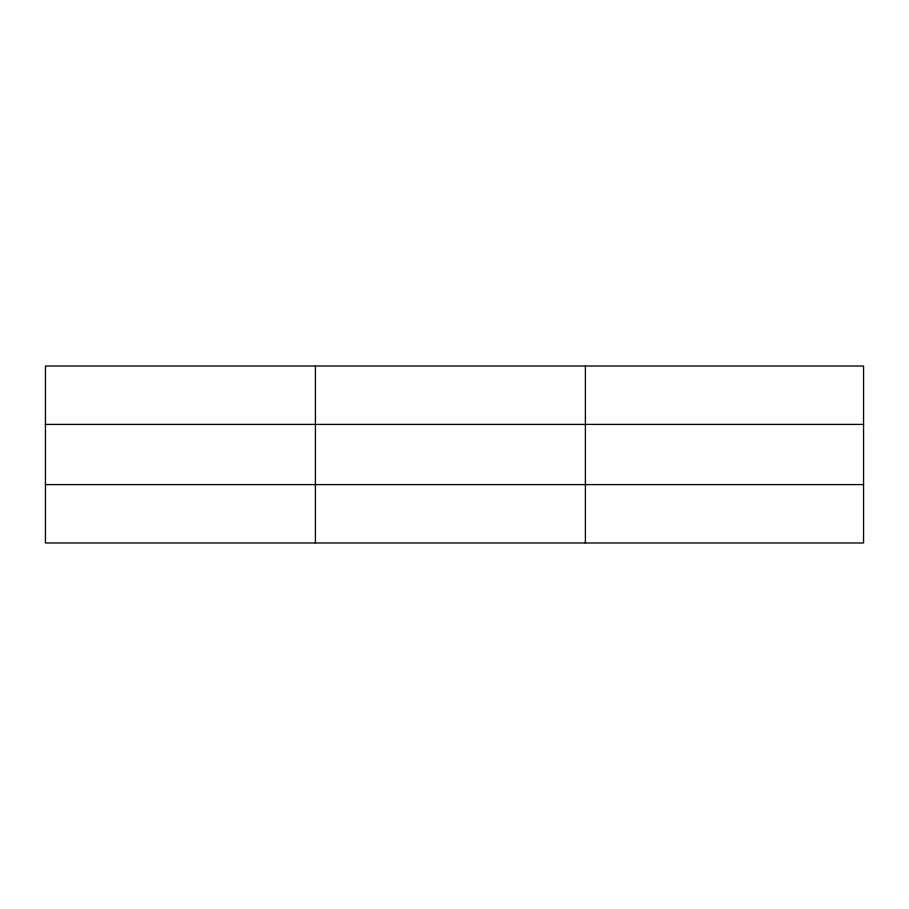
<?xml version="1.0" encoding="UTF-8"?>
<svg xmlns="http://www.w3.org/2000/svg" width="909" height="909" viewBox="0 0 909 909"><rect width="100%" height="100%" fill="white"/><g stroke="black" fill="none" stroke-linecap="round" stroke-linejoin="round"><path stroke-width="1.36" d="M315.423 542.98L315.423 366.02M585.396 542.98L585.396 366.02M863.55 484.588L863.55 542.98L45.45 542.98L45.45 366.02L863.55 366.02L863.55 484.588L45.45 484.588M45.45 424.412L863.55 424.412"/></g></svg>
